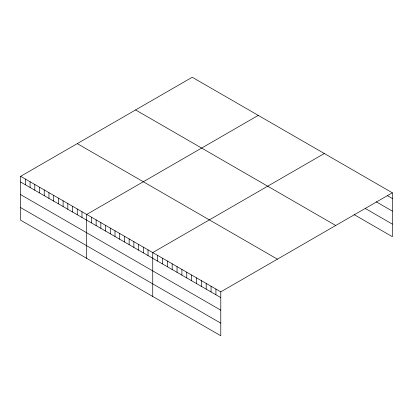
<?xml version="1.0" encoding="UTF-8"?>
<svg xmlns="http://www.w3.org/2000/svg" width="413" height="413" viewBox="0 0 413 413"><rect width="100%" height="100%" fill="white"/><g stroke="black" fill="none" stroke-linecap="round" stroke-linejoin="round"><path stroke-width="0.62" d="M20.65 176.31L220.779 291.852L220.779 335.748L20.65 220.201L20.65 176.31L192.221 77.252L392.35 192.799L392.35 236.69L354.008 214.554M258.264 115.382L86.694 214.44L86.694 258.332M324.303 153.512L152.738 252.565L152.738 296.462M220.779 291.852L392.35 192.799M387.492 195.721L392.35 198.524M376.15 201.766L392.35 211.12M365.35 208.508L392.35 224.099M135.603 109.941L335.733 225.488M77.267 143.621L277.397 259.163M20.65 182.035L220.779 297.582M20.65 194.631L220.779 310.173M20.65 207.605L220.779 323.152M215.922 289.048L215.922 294.774M211.058 286.24L211.058 291.97M206.201 283.437L206.201 289.162M201.343 280.628L201.343 286.354M196.48 277.82L196.48 283.55M191.622 275.017L191.622 280.742M186.759 272.208L186.759 277.939M181.901 269.405L181.901 275.13M177.038 266.597L177.038 272.327M172.18 263.793L172.18 269.519M167.317 260.985L167.317 266.715M162.459 258.182L162.459 263.907M157.596 255.373L157.596 261.099M148.019 249.844L148.019 255.57M143.301 247.119L143.301 252.849M138.582 244.398L138.582 250.123M133.869 241.672L133.869 247.402M129.15 238.951L129.15 244.677M124.432 236.226L124.432 241.956M119.713 233.505L119.713 239.23M115 230.779L115 236.504M110.281 228.053L110.281 233.784M105.563 225.333L105.563 231.058M100.844 222.607L100.844 228.337M96.126 219.886L96.126 225.612M91.412 217.161L91.412 222.891M81.975 211.714L81.975 217.439M77.257 208.988L77.257 214.719M72.543 206.268L72.543 211.993M67.825 203.542L67.825 209.272M63.106 200.821L63.106 206.546M58.388 198.095L58.388 203.826M53.669 195.375L53.669 201.1M48.956 192.649L48.956 198.374M44.237 189.923L44.237 195.654M39.519 187.203L39.519 192.928M34.8 184.477L34.8 190.207M30.087 181.756L30.087 187.481M25.369 179.03L25.369 184.761"/></g></svg>
